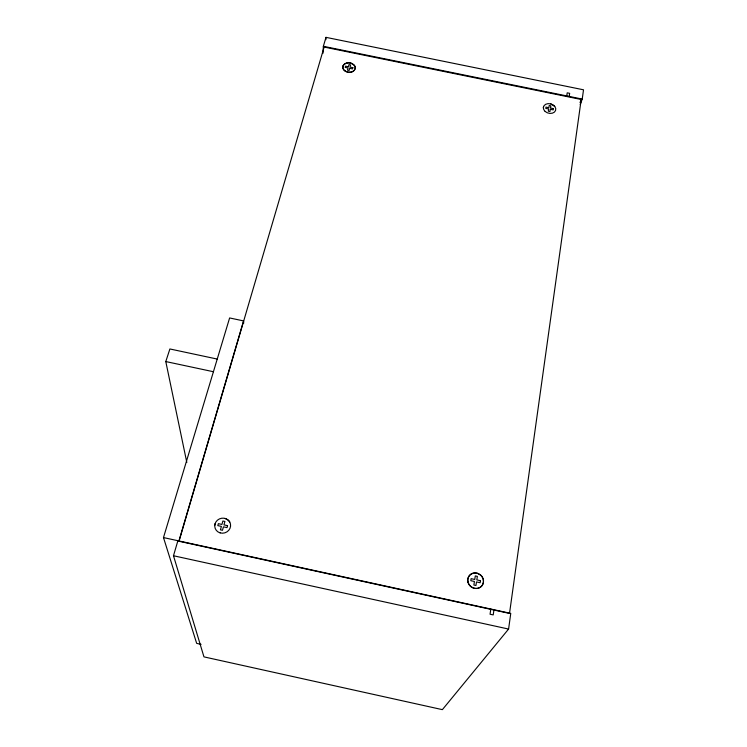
<?xml version="1.0" encoding="UTF-8"?>
<svg xmlns="http://www.w3.org/2000/svg" width="747" height="747" viewBox="0 0 747 747"><rect width="100%" height="100%" fill="white"/><g stroke="black" fill="none" stroke-linecap="round" stroke-linejoin="round"><path stroke-width="1.12" d="M323.003 53.261L323.358 46.295L325.991 37.35L583.519 89.799L582.23 99.08L580.195 104.533M325.869 39.675L325.991 37.35M543.386 108.175L543.48 106.924M179.019 541.267L324.133 47.061L581.203 99.482L509.51 613.427L180.158 541.519M177.898 540.716L173.481 555.749L203.959 656.874L442.373 709.65L508.586 629.058L510.761 613.39L163.481 537.569L229.618 317.951L243.559 320.911L243.699 323.227M493.972 609.72L493.216 614.912L490.06 614.221L490.826 609.038M569.205 96.428L569.653 93.328L567.216 92.833L566.758 95.933M214.753 525.412L215.164 523.47M178.935 540.94L243.559 320.911M186.815 462.477L165.787 361.557L169.896 348.97L217.237 359.064M580.036 102.628L581.203 99.482M323.358 46.295L582.23 99.08M165.787 361.557L213.418 371.726M173.481 555.749L508.586 629.058M201.083 644.353L196.666 643.372L163.481 537.569M550.735 103.88L554.704 106.354M225.23 518.446L228.638 520.491L229.787 522.088M467.949 578.477L467.753 580.484A8.096 7.554 39.8 0 0 477.968 588.281A8.096 7.554 39.8 0 0 482.263 577.001L480.947 575.358L477.352 573.266A8.096 7.554 39.8 0 0 467.949 578.477M480.452 580.699L480.144 582.725L476.511 581.932L475.951 585.489L473.869 585.032L474.429 581.483L470.797 580.69L471.114 578.664L474.747 579.457L475.307 575.928L477.37 576.376L476.819 579.905L480.452 580.699M553.368 108.632L553.172 109.893L550.296 109.305L549.951 111.527L548.307 111.191L548.653 108.969L545.777 108.38L545.982 107.12L548.849 107.708L549.194 105.504L550.838 105.841L550.492 108.044L553.368 108.632M343.05 65.969L342.808 67.183A6.237 4.753 6.2 0 0 350.567 72.226A6.237 4.753 6.2 0 0 354.461 65.447L350.726 63.037A6.237 4.753 6.2 0 0 343.05 65.969M227.555 525.664L227.023 527.625L223.437 526.85L222.485 530.286L220.44 529.838L221.383 526.402L217.807 525.617L218.348 523.666L221.924 524.441L222.877 521.014L224.912 521.462L223.969 524.889L227.555 525.664M352.864 67.66L352.528 68.892L349.68 68.304L349.092 70.461L347.458 70.125L348.055 67.977L345.207 67.398L345.553 66.166L348.391 66.744L348.989 64.606L350.604 64.933L350.016 67.081L352.864 67.66M220.141 532.891A7.984 7.498 -17 0 0 230.459 523.918A7.984 7.498 -17 0 0 217.424 520.192A7.984 7.498 -17 0 0 220.141 532.891M345.403 71.264A6.265 4.762 6.2 0 0 355.255 68.285A6.265 4.762 6.2 0 0 346.449 63.075A6.265 4.762 6.2 0 0 345.403 71.264M545.123 111.434A6.321 4.799 15.2 0 0 555.572 110.5A6.321 4.799 15.2 0 0 548.027 103.637A6.321 4.799 15.2 0 0 545.123 111.434M467.911 581.894A8.114 7.573 39.8 0 0 480.965 586.815A8.114 7.573 39.8 0 0 477.996 573.453A8.114 7.573 39.8 0 0 467.911 581.894"/></g></svg>
